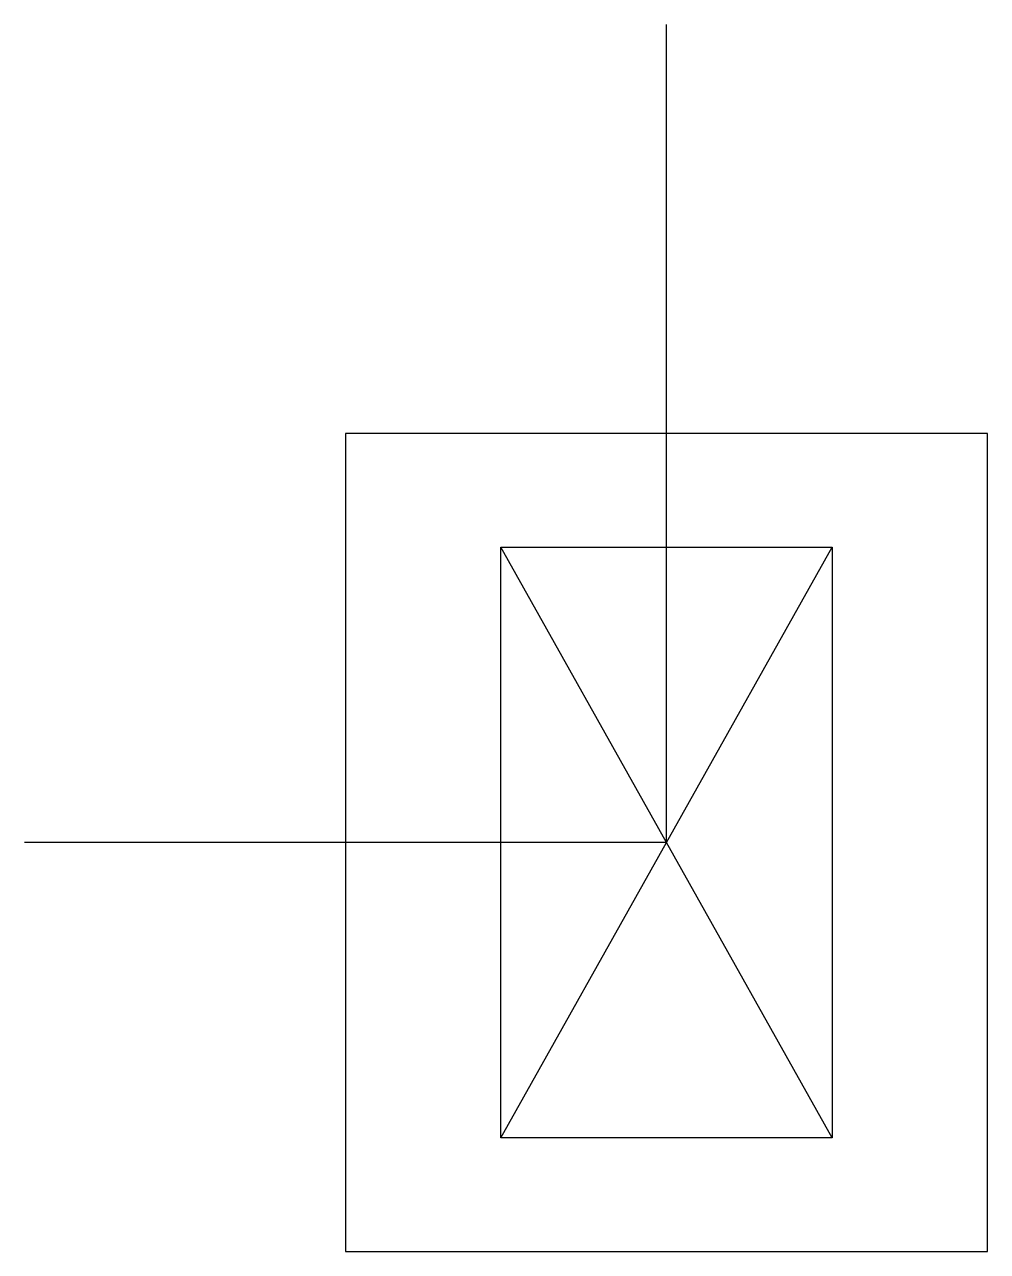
# Model space of a CAD drawing. Header units: inches. Extents: x -45.3 to -28.9, y -7 to 13.9.
import ezdxf

# ---------------------------------------------------------------- set-up
doc = ezdxf.new("R2010")
doc.units = ezdxf.units.IN
doc.layers.get('0').update_dxf_attribs({"linetype": 'CONTINUOUS'})

msp = doc.modelspace()

# ---------------------------------------------------------------- linework, layer by layer
for p, q in [((-34.359, -0.035), (-34.359, 13.903)), ((-37.184, -5.066), (-37.184, 4.997)), ((-37.184, 4.997), (-31.534, 4.997)), ((-31.534, -5.066), (-37.184, 4.997)), ((-37.184, -5.066), (-31.534, 4.997)), ((-31.534, 4.997), (-31.534, -5.066)), ((-34.359, -0.035), (-45.297, -0.035)), ((-31.534, -5.066), (-37.184, -5.066))]:
    msp.add_line(p, q)
msp.add_lwpolyline([(-28.89, 6.934), (-39.828, 6.934), (-39.828, -7.004), (-28.89, -7.004)], close=True)

doc.saveas('drawing.dxf')
